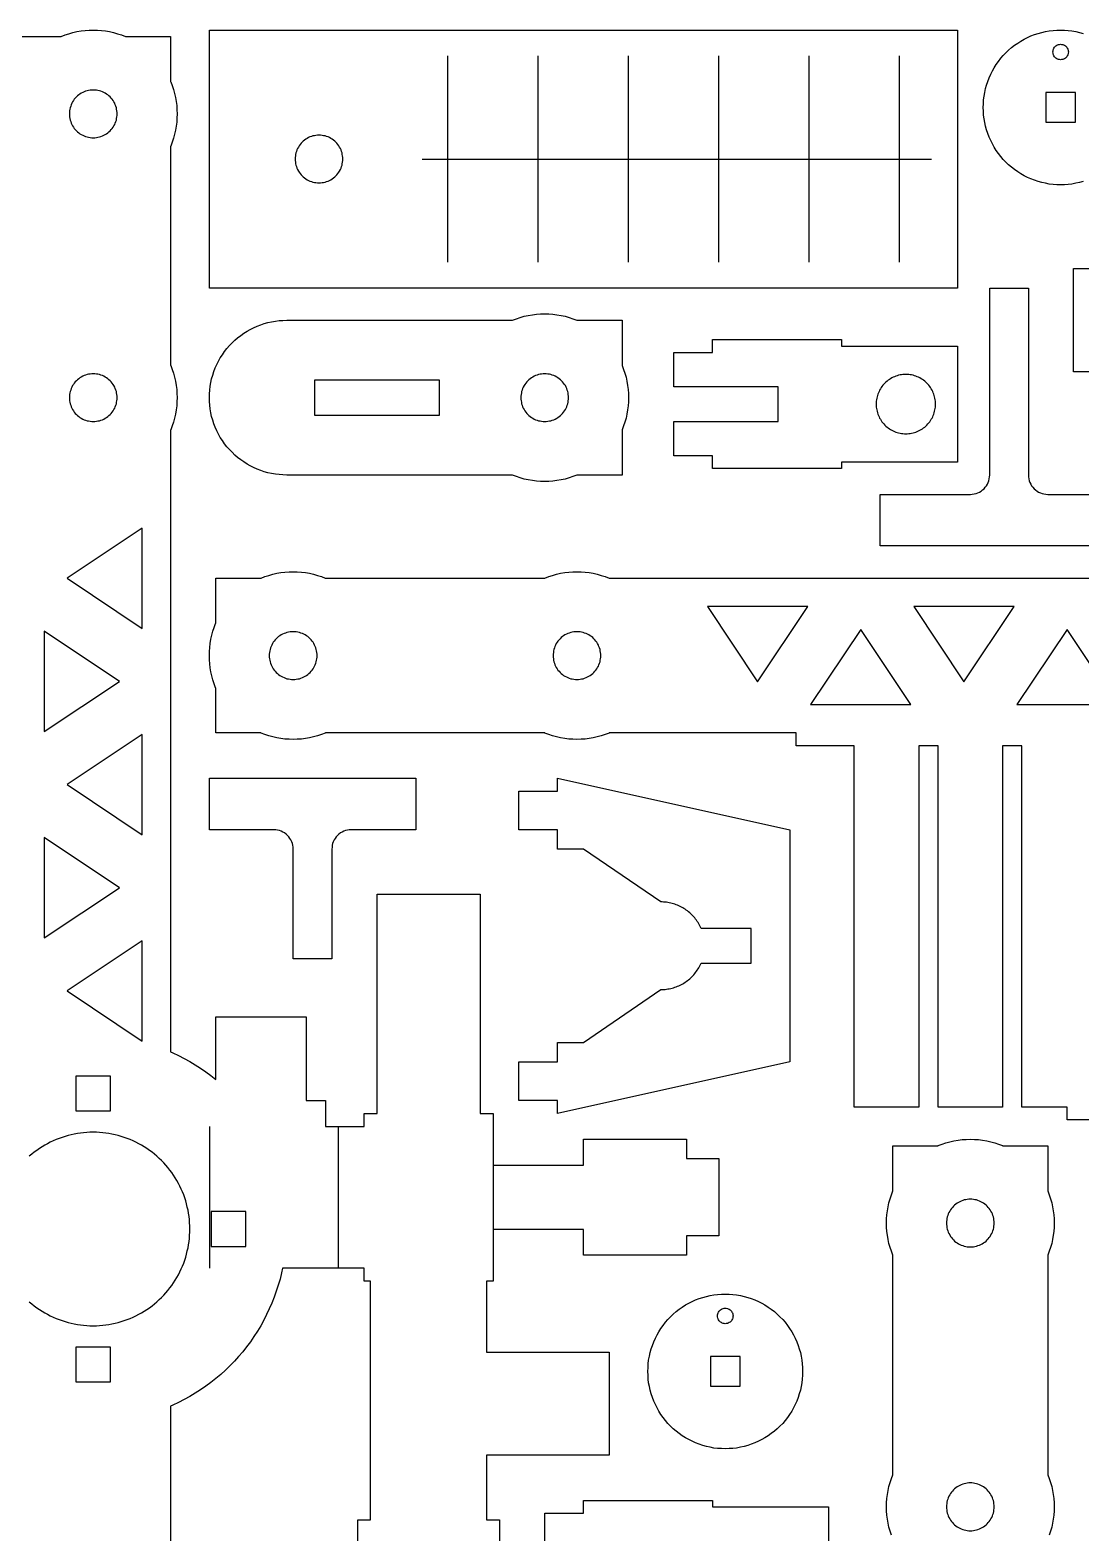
# Model space of a CAD drawing. Header units: millimetres. Extents: x 5 to 513, y 5 to 395.
# Drawn here: x 127.1 to 208.6, y 278.5 to 395 of the extents above; entities that cross this region are included whole.
import ezdxf

# ---------------------------------------------------------------- set-up
doc = ezdxf.new("R2010")
doc.units = ezdxf.units.MM
doc.layers.add('CUT', color=1, linetype='Continuous')
doc.layers.add('ENGRAVE', color=5, linetype='Continuous')

msp = doc.modelspace()

# ---------------------------------------------------------------- linework, layer by layer
at = {"layer": 'CUT'}
for points in [[(126, 394.5), (129.5, 394.5), (129.51, 394.51), (129.81, 394.62), (130.11, 394.72), (130.42, 394.81), (130.73, 394.88), (131.05, 394.93), (131.36, 394.97), (131.68, 394.99), (132, 395), (132.32, 394.99), (132.64, 394.97), (132.95, 394.93), (133.27, 394.88), (133.58, 394.81), (133.89, 394.72), (134.19, 394.62), (134.49, 394.51), (134.5, 394.5), (138, 394.5), (138, 391), (138.01, 390.99), (138.12, 390.69), (138.22, 390.39), (138.31, 390.08), (138.38, 389.77), (138.43, 389.45), (138.47, 389.14), (138.49, 388.82), (138.5, 388.5), (138.49, 388.18), (138.47, 387.86), (138.43, 387.55), (138.38, 387.23), (138.31, 386.92), (138.22, 386.61), (138.12, 386.31), (138.01, 386.01), (138, 386), (138, 369), (138.01, 368.99), (138.12, 368.69), (138.22, 368.39), (138.31, 368.08), (138.38, 367.77), (138.43, 367.45), (138.47, 367.14), (138.49, 366.82), (138.5, 366.5), (138.49, 366.18), (138.47, 365.86), (138.43, 365.55), (138.38, 365.23), (138.31, 364.92), (138.22, 364.61), (138.12, 364.31), (138.01, 364.01), (138, 364), (138, 315.78), (138.18, 315.7), (138.62, 315.49), (139.06, 315.27), (139.49, 315.03), (139.91, 314.78), (140.32, 314.51), (140.73, 314.23), (141.12, 313.94), (141.5, 313.64), (141.5, 318.5), (148.5, 318.5), (148.5, 312), (150, 312), (150, 310), (153, 310), (153, 311), (154, 311), (154, 328), (162, 328), (162, 311), (163, 311), (163, 307), (170, 307), (170, 309), (178, 309), (178, 307.5), (180.5, 307.5), (180.5, 301.5), (178, 301.5), (178, 300), (170, 300), (170, 302), (163, 302), (163, 298), (162.5, 298), (162.5, 292.5), (172, 292.5), (172, 284.5), (162.5, 284.5), (162.5, 279.5), (163.5, 279.5), (163.5, 271.5)], [(208.74, 383.26), (208.46, 383.18), (208.17, 383.12), (207.88, 383.06), (207.59, 383.03), (207.29, 383.01), (207, 383), (206.71, 383.01), (206.41, 383.03), (206.12, 383.06), (205.83, 383.12), (205.54, 383.18), (205.26, 383.26), (204.98, 383.35), (204.7, 383.46), (204.43, 383.58), (204.17, 383.71), (203.92, 383.85), (203.67, 384.01), (203.43, 384.18), (203.19, 384.36), (202.97, 384.55), (202.76, 384.76), (202.55, 384.97), (202.36, 385.19), (202.18, 385.43), (202.01, 385.67), (201.85, 385.92), (201.71, 386.17), (201.58, 386.43), (201.46, 386.7), (201.35, 386.98), (201.26, 387.26), (201.18, 387.54), (201.12, 387.83), (201.06, 388.12), (201.03, 388.41), (201.01, 388.71), (201, 389), (201.01, 389.29), (201.03, 389.59), (201.06, 389.88), (201.12, 390.17), (201.18, 390.46), (201.26, 390.74), (201.35, 391.02), (201.46, 391.3), (201.58, 391.57), (201.71, 391.83), (201.85, 392.08), (202.01, 392.33), (202.18, 392.57), (202.36, 392.81), (202.55, 393.03), (202.76, 393.24), (202.97, 393.45), (203.19, 393.64), (203.43, 393.82), (203.67, 393.99), (203.92, 394.15), (204.17, 394.29), (204.43, 394.42), (204.7, 394.54), (204.98, 394.65), (205.26, 394.74), (205.54, 394.82), (205.83, 394.88), (206.12, 394.94), (206.41, 394.97), (206.71, 394.99), (207, 395), (207.29, 394.99), (207.59, 394.97), (207.88, 394.94), (208.17, 394.88), (208.46, 394.82), (208.74, 394.74)], [(225, 368.5), (208, 368.5), (208, 376.5), (225, 376.5)], [(212.96, 355), (193.04, 355), (193, 355), (193, 355.04), (193, 358.96), (193, 359), (193.04, 359), (200, 359), (200.15, 359.01), (200.29, 359.03), (200.44, 359.06), (200.57, 359.11), (200.71, 359.18), (200.83, 359.25), (200.95, 359.34), (201.06, 359.44), (201.16, 359.55), (201.25, 359.67), (201.32, 359.79), (201.39, 359.93), (201.44, 360.06), (201.47, 360.21), (201.49, 360.35), (201.5, 360.5), (201.5, 374.96), (201.5, 375), (201.54, 375), (204.46, 375), (204.5, 375), (204.5, 374.96), (204.5, 360.5), (204.51, 360.35), (204.53, 360.21), (204.56, 360.06), (204.61, 359.93), (204.68, 359.79), (204.75, 359.67), (204.84, 359.55), (204.94, 359.44), (205.05, 359.34), (205.17, 359.25), (205.29, 359.18), (205.43, 359.11), (205.56, 359.06), (205.71, 359.03), (205.85, 359.01), (206, 359), (212.96, 359)], [(216.5, 310.5), (207.5, 310.5), (207.5, 311.5), (204, 311.5), (204, 339.5), (202.5, 339.5), (202.5, 311.5), (197.5, 311.5), (197.5, 339.5), (196, 339.5), (196, 311.5), (191, 311.5), (191, 339.5), (186.5, 339.5), (186.5, 340.5), (172, 340.5), (171.99, 340.49), (171.69, 340.38), (171.39, 340.28), (171.08, 340.19), (170.77, 340.12), (170.45, 340.07), (170.14, 340.03), (169.82, 340.01), (169.5, 340), (169.18, 340.01), (168.86, 340.03), (168.55, 340.07), (168.23, 340.12), (167.92, 340.19), (167.61, 340.28), (167.31, 340.38), (167.01, 340.49), (167, 340.5), (150, 340.5), (149.99, 340.49), (149.69, 340.38), (149.39, 340.28), (149.08, 340.19), (148.77, 340.12), (148.45, 340.07), (148.14, 340.03), (147.82, 340.01), (147.5, 340), (147.18, 340.01), (146.86, 340.03), (146.55, 340.07), (146.23, 340.12), (145.92, 340.19), (145.61, 340.28), (145.31, 340.38), (145.01, 340.49), (145, 340.5), (141.5, 340.5), (141.5, 344), (141.49, 344.01), (141.38, 344.31), (141.28, 344.61), (141.19, 344.92), (141.12, 345.23), (141.07, 345.55), (141.03, 345.86), (141.01, 346.18), (141, 346.5), (141.01, 346.82), (141.03, 347.14), (141.07, 347.45), (141.12, 347.77), (141.19, 348.08), (141.28, 348.39), (141.38, 348.69), (141.49, 348.99), (141.5, 349), (141.5, 352.5), (145, 352.5), (145.01, 352.51), (145.31, 352.62), (145.61, 352.72), (145.92, 352.81), (146.23, 352.88), (146.55, 352.93), (146.86, 352.97), (147.18, 352.99), (147.5, 353), (147.82, 352.99), (148.14, 352.97), (148.45, 352.93), (148.77, 352.88), (149.08, 352.81), (149.39, 352.72), (149.69, 352.62), (149.99, 352.51), (150, 352.5), (167, 352.5), (167.01, 352.51), (167.31, 352.62), (167.61, 352.72), (167.92, 352.81), (168.23, 352.88), (168.55, 352.93), (168.86, 352.97), (169.18, 352.99), (169.5, 353), (169.82, 352.99), (170.14, 352.97), (170.45, 352.93), (170.77, 352.88), (171.08, 352.81), (171.39, 352.72), (171.69, 352.62), (171.99, 352.51), (172, 352.5), (220.22, 352.5)], [(127.04, 296.4), (127.23, 296.24), (127.42, 296.09), (127.62, 295.94), (127.82, 295.8), (128.03, 295.67), (128.24, 295.54), (128.45, 295.43), (128.67, 295.31), (128.89, 295.21), (129.12, 295.11), (129.35, 295.02), (129.58, 294.94), (129.81, 294.86), (130.05, 294.8), (130.29, 294.74), (130.53, 294.68), (130.77, 294.64), (131.01, 294.6), (131.25, 294.58), (131.5, 294.56), (131.74, 294.54), (131.99, 294.54), (132.24, 294.54), (132.48, 294.56), (132.73, 294.58), (132.97, 294.6), (133.21, 294.64), (133.45, 294.68), (133.69, 294.74), (133.93, 294.8), (134.17, 294.86), (134.4, 294.94), (134.63, 295.02), (134.86, 295.11), (135.09, 295.21), (135.31, 295.31), (135.53, 295.43), (135.74, 295.54), (135.95, 295.67), (136.16, 295.8), (136.36, 295.94), (136.56, 296.09), (136.75, 296.24), (136.94, 296.4), (137.12, 296.57), (137.29, 296.74), (137.46, 296.91), (137.63, 297.09), (137.79, 297.28), (137.94, 297.47), (138.09, 297.67), (138.23, 297.87), (138.36, 298.08), (138.49, 298.29), (138.6, 298.5), (138.72, 298.72), (138.82, 298.94), (138.92, 299.17), (139.01, 299.4), (139.09, 299.63), (139.17, 299.86), (139.23, 300.1), (139.29, 300.34), (139.35, 300.58), (139.39, 300.82), (139.43, 301.06), (139.45, 301.3), (139.47, 301.55), (139.49, 301.79), (139.49, 302.04), (139.49, 302.29), (139.47, 302.53), (139.45, 302.78), (139.43, 303.02), (139.39, 303.26), (139.35, 303.5), (139.29, 303.74), (139.23, 303.98), (139.17, 304.22), (139.09, 304.45), (139.01, 304.68), (138.92, 304.91), (138.82, 305.14), (138.72, 305.36), (138.6, 305.58), (138.49, 305.79), (138.36, 306), (138.23, 306.21), (138.09, 306.41), (137.94, 306.61), (137.79, 306.8), (137.63, 306.99), (137.46, 307.17), (137.29, 307.34), (137.12, 307.51), (136.94, 307.68), (136.75, 307.84), (136.56, 307.99), (136.36, 308.14), (136.16, 308.28), (135.95, 308.41), (135.74, 308.54), (135.53, 308.65), (135.31, 308.77), (135.09, 308.87), (134.86, 308.97), (134.63, 309.06), (134.4, 309.14), (134.17, 309.22), (133.93, 309.28), (133.69, 309.34), (133.45, 309.4), (133.21, 309.44), (132.97, 309.48), (132.73, 309.5), (132.48, 309.52), (132.24, 309.54), (131.99, 309.54), (131.74, 309.54), (131.5, 309.52), (131.25, 309.5), (131.01, 309.48), (130.77, 309.44), (130.53, 309.4), (130.29, 309.34), (130.05, 309.28), (129.81, 309.22), (129.58, 309.14), (129.35, 309.06), (129.12, 308.97), (128.89, 308.87), (128.67, 308.77), (128.45, 308.65), (128.24, 308.54), (128.03, 308.41), (127.82, 308.28), (127.62, 308.14), (127.42, 307.99), (127.23, 307.84), (127.04, 307.68)], [(193.88, 278.31), (193.78, 278.61), (193.69, 278.92), (193.62, 279.23), (193.57, 279.55), (193.53, 279.86), (193.51, 280.18), (193.5, 280.5), (193.51, 280.82), (193.53, 281.14), (193.57, 281.45), (193.62, 281.77), (193.69, 282.08), (193.78, 282.39), (193.88, 282.69), (193.99, 282.99), (194, 283), (194, 300), (193.99, 300.01), (193.88, 300.31), (193.78, 300.61), (193.69, 300.92), (193.62, 301.23), (193.57, 301.55), (193.53, 301.86), (193.51, 302.18), (193.5, 302.5), (193.51, 302.82), (193.53, 303.14), (193.57, 303.45), (193.62, 303.77), (193.69, 304.08), (193.78, 304.39), (193.88, 304.69), (193.99, 304.99), (194, 305), (194, 308.5), (197.5, 308.5), (197.51, 308.51), (197.81, 308.62), (198.11, 308.72), (198.42, 308.81), (198.73, 308.88), (199.05, 308.93), (199.36, 308.97), (199.68, 308.99), (200, 309), (200.32, 308.99), (200.64, 308.97), (200.95, 308.93), (201.27, 308.88), (201.58, 308.81), (201.89, 308.72), (202.19, 308.62), (202.49, 308.51), (202.5, 308.5), (206, 308.5), (206, 305), (206.01, 304.99), (206.12, 304.69), (206.22, 304.39), (206.31, 304.08), (206.38, 303.77), (206.43, 303.45), (206.47, 303.14), (206.49, 302.82), (206.5, 302.5), (206.49, 302.18), (206.47, 301.86), (206.43, 301.55), (206.38, 301.23), (206.31, 300.92), (206.22, 300.61), (206.12, 300.31), (206.01, 300.01), (206, 300), (206, 283), (206.01, 282.99), (206.12, 282.69), (206.22, 282.39), (206.31, 282.08), (206.38, 281.77), (206.43, 281.45), (206.47, 281.14), (206.49, 280.82), (206.5, 280.5), (206.49, 280.18), (206.47, 279.86), (206.43, 279.55), (206.38, 279.23), (206.31, 278.92), (206.22, 278.61), (206.12, 278.31)], [(152.5, 271.5), (152.5, 279.5), (153.5, 279.5), (153.5, 298), (153, 298), (153, 299), (146.68, 299), (146.6, 298.63), (146.48, 298.16), (146.34, 297.69), (146.19, 297.22), (146.03, 296.76), (145.85, 296.3), (145.65, 295.85), (145.44, 295.41), (145.22, 294.97), (144.98, 294.54), (144.73, 294.12), (144.46, 293.71), (144.18, 293.3), (143.89, 292.91), (143.59, 292.52), (143.27, 292.15), (142.94, 291.79), (142.6, 291.43), (142.24, 291.09), (141.88, 290.76), (141.51, 290.44), (141.12, 290.14), (140.73, 289.85), (140.32, 289.57), (139.91, 289.3), (139.49, 289.05), (139.06, 288.81), (138.62, 288.59), (138.18, 288.38), (138, 288.3), (138, 245)]]:
    msp.add_lwpolyline(points, dxfattribs=at)
for points in [[(141, 375), (141, 395), (199, 395), (199, 375)], [(132.93, 386.9), (133.03, 386.96), (133.13, 387.03), (133.22, 387.11), (133.31, 387.19), (133.39, 387.28), (133.47, 387.37), (133.54, 387.47), (133.6, 387.57), (133.66, 387.68), (133.71, 387.79), (133.75, 387.91), (133.79, 388.02), (133.81, 388.14), (133.83, 388.26), (133.85, 388.38), (133.85, 388.5), (133.85, 388.62), (133.83, 388.74), (133.81, 388.86), (133.79, 388.98), (133.75, 389.09), (133.71, 389.21), (133.66, 389.32), (133.6, 389.43), (133.54, 389.53), (133.47, 389.63), (133.39, 389.72), (133.31, 389.81), (133.22, 389.89), (133.13, 389.97), (133.03, 390.04), (132.93, 390.1), (132.82, 390.16), (132.71, 390.21), (132.59, 390.25), (132.48, 390.29), (132.36, 390.31), (132.24, 390.33), (132.12, 390.35), (132, 390.35), (131.88, 390.35), (131.76, 390.33), (131.64, 390.31), (131.52, 390.29), (131.41, 390.25), (131.29, 390.21), (131.18, 390.16), (131.07, 390.1), (130.97, 390.04), (130.87, 389.97), (130.78, 389.89), (130.69, 389.81), (130.61, 389.72), (130.53, 389.63), (130.46, 389.53), (130.4, 389.43), (130.34, 389.32), (130.29, 389.21), (130.25, 389.09), (130.21, 388.98), (130.19, 388.86), (130.17, 388.74), (130.15, 388.62), (130.15, 388.5), (130.15, 388.38), (130.17, 388.26), (130.19, 388.14), (130.21, 388.02), (130.25, 387.91), (130.29, 387.79), (130.34, 387.68), (130.4, 387.57), (130.46, 387.47), (130.53, 387.37), (130.61, 387.28), (130.69, 387.19), (130.78, 387.11), (130.87, 387.03), (130.97, 386.96), (131.07, 386.9), (131.18, 386.84), (131.29, 386.79), (131.41, 386.75), (131.52, 386.71), (131.64, 386.69), (131.76, 386.67), (131.88, 386.65), (132, 386.65), (132.12, 386.65), (132.24, 386.67), (132.36, 386.69), (132.48, 386.71), (132.59, 386.75), (132.71, 386.79), (132.82, 386.84)], [(208.15, 390.15), (205.85, 390.15), (205.85, 387.85), (208.15, 387.85)], [(151.35, 385.12), (151.33, 385.24), (151.31, 385.36), (151.29, 385.48), (151.25, 385.59), (151.21, 385.71), (151.16, 385.82), (151.1, 385.93), (151.04, 386.03), (150.97, 386.13), (150.89, 386.22), (150.81, 386.31), (150.72, 386.39), (150.63, 386.47), (150.53, 386.54), (150.43, 386.6), (150.32, 386.66), (150.21, 386.71), (150.09, 386.75), (149.98, 386.79), (149.86, 386.81), (149.74, 386.83), (149.62, 386.85), (149.5, 386.85), (149.38, 386.85), (149.26, 386.83), (149.14, 386.81), (149.02, 386.79), (148.91, 386.75), (148.79, 386.71), (148.68, 386.66), (148.58, 386.6), (148.47, 386.54), (148.37, 386.47), (148.28, 386.39), (148.19, 386.31), (148.11, 386.22), (148.03, 386.13), (147.96, 386.03), (147.9, 385.93), (147.84, 385.82), (147.79, 385.71), (147.75, 385.59), (147.71, 385.48), (147.69, 385.36), (147.67, 385.24), (147.65, 385.12), (147.65, 385), (147.65, 384.88), (147.67, 384.76), (147.69, 384.64), (147.71, 384.52), (147.75, 384.41), (147.79, 384.29), (147.84, 384.18), (147.9, 384.07), (147.96, 383.97), (148.03, 383.87), (148.11, 383.78), (148.19, 383.69), (148.28, 383.61), (148.37, 383.53), (148.47, 383.46), (148.58, 383.4), (148.68, 383.34), (148.79, 383.29), (148.91, 383.25), (149.02, 383.21), (149.14, 383.19), (149.26, 383.17), (149.38, 383.15), (149.5, 383.15), (149.62, 383.15), (149.74, 383.17), (149.86, 383.19), (149.98, 383.21), (150.09, 383.25), (150.21, 383.29), (150.32, 383.34), (150.43, 383.4), (150.53, 383.46), (150.63, 383.53), (150.72, 383.61), (150.81, 383.69), (150.89, 383.78), (150.97, 383.87), (151.04, 383.97), (151.1, 384.07), (151.16, 384.18), (151.21, 384.29), (151.25, 384.41), (151.29, 384.52), (151.31, 384.64), (151.33, 384.76), (151.35, 384.88), (151.35, 385)], [(165.11, 372.72), (165.42, 372.81), (165.73, 372.88), (166.05, 372.93), (166.36, 372.97), (166.68, 372.99), (167, 373), (167.32, 372.99), (167.64, 372.97), (167.95, 372.93), (168.27, 372.88), (168.58, 372.81), (168.89, 372.72), (169.19, 372.62), (169.49, 372.51), (169.5, 372.5), (173, 372.5), (173, 369), (173.01, 368.99), (173.12, 368.69), (173.22, 368.39), (173.31, 368.08), (173.38, 367.77), (173.43, 367.45), (173.47, 367.14), (173.49, 366.82), (173.5, 366.5), (173.49, 366.18), (173.47, 365.86), (173.43, 365.55), (173.38, 365.23), (173.31, 364.92), (173.22, 364.61), (173.12, 364.31), (173.01, 364.01), (173, 364), (173, 360.5), (169.5, 360.5), (169.49, 360.49), (169.19, 360.38), (168.89, 360.28), (168.58, 360.19), (168.27, 360.12), (167.95, 360.07), (167.64, 360.03), (167.32, 360.01), (167, 360), (166.68, 360.01), (166.36, 360.03), (166.05, 360.07), (165.73, 360.12), (165.42, 360.19), (165.11, 360.28), (164.81, 360.38), (164.51, 360.49), (164.5, 360.5), (147, 360.5), (146.71, 360.51), (146.41, 360.53), (146.12, 360.56), (145.83, 360.62), (145.54, 360.68), (145.26, 360.76), (144.98, 360.85), (144.7, 360.96), (144.43, 361.08), (144.17, 361.21), (143.92, 361.35), (143.67, 361.51), (143.43, 361.68), (143.19, 361.86), (142.97, 362.05), (142.76, 362.26), (142.55, 362.47), (142.36, 362.69), (142.18, 362.93), (142.01, 363.17), (141.85, 363.42), (141.71, 363.67), (141.58, 363.93), (141.46, 364.2), (141.35, 364.48), (141.26, 364.76), (141.18, 365.04), (141.12, 365.33), (141.06, 365.62), (141.03, 365.91), (141.01, 366.21), (141, 366.5), (141.01, 366.79), (141.03, 367.09), (141.06, 367.38), (141.12, 367.67), (141.18, 367.96), (141.26, 368.24), (141.35, 368.52), (141.46, 368.8), (141.58, 369.07), (141.71, 369.33), (141.85, 369.58), (142.01, 369.83), (142.18, 370.07), (142.36, 370.31), (142.55, 370.53), (142.76, 370.74), (142.97, 370.95), (143.19, 371.14), (143.43, 371.32), (143.67, 371.49), (143.92, 371.65), (144.17, 371.79), (144.43, 371.92), (144.7, 372.04), (144.98, 372.15), (145.26, 372.24), (145.54, 372.32), (145.83, 372.38), (146.12, 372.44), (146.41, 372.47), (146.71, 372.49), (147, 372.5), (164.5, 372.5), (164.51, 372.51), (164.81, 372.62)], [(185.1, 364.65), (185.1, 367.35), (177, 367.35), (177, 370), (180, 370), (180, 371), (190, 371), (190, 370.5), (199, 370.5), (199, 361.5), (190, 361.5), (190, 361), (180, 361), (180, 362), (177, 362), (177, 364.65)], [(133.03, 364.96), (133.13, 365.03), (133.22, 365.11), (133.31, 365.19), (133.39, 365.28), (133.47, 365.37), (133.54, 365.47), (133.6, 365.57), (133.66, 365.68), (133.71, 365.79), (133.75, 365.91), (133.79, 366.02), (133.81, 366.14), (133.83, 366.26), (133.85, 366.38), (133.85, 366.5), (133.85, 366.62), (133.83, 366.74), (133.81, 366.86), (133.79, 366.98), (133.75, 367.09), (133.71, 367.21), (133.66, 367.32), (133.6, 367.43), (133.54, 367.53), (133.47, 367.63), (133.39, 367.72), (133.31, 367.81), (133.22, 367.89), (133.13, 367.97), (133.03, 368.04), (132.93, 368.1), (132.82, 368.16), (132.71, 368.21), (132.59, 368.25), (132.48, 368.29), (132.36, 368.31), (132.24, 368.33), (132.12, 368.35), (132, 368.35), (131.88, 368.35), (131.76, 368.33), (131.64, 368.31), (131.52, 368.29), (131.41, 368.25), (131.29, 368.21), (131.18, 368.16), (131.07, 368.1), (130.97, 368.04), (130.87, 367.97), (130.78, 367.89), (130.69, 367.81), (130.61, 367.72), (130.53, 367.63), (130.46, 367.53), (130.4, 367.43), (130.34, 367.32), (130.29, 367.21), (130.25, 367.09), (130.21, 366.98), (130.19, 366.86), (130.17, 366.74), (130.15, 366.62), (130.15, 366.5), (130.15, 366.38), (130.17, 366.26), (130.19, 366.14), (130.21, 366.02), (130.25, 365.91), (130.29, 365.79), (130.34, 365.68), (130.4, 365.57), (130.46, 365.47), (130.53, 365.37), (130.61, 365.28), (130.69, 365.19), (130.78, 365.11), (130.87, 365.03), (130.97, 364.96), (131.07, 364.9), (131.18, 364.84), (131.29, 364.79), (131.41, 364.75), (131.52, 364.71), (131.64, 364.69), (131.76, 364.67), (131.88, 364.65), (132, 364.65), (132.12, 364.65), (132.24, 364.67), (132.36, 364.69), (132.48, 364.71), (132.59, 364.75), (132.71, 364.79), (132.82, 364.84), (132.93, 364.9)], [(165.17, 366.26), (165.19, 366.14), (165.21, 366.02), (165.25, 365.91), (165.29, 365.79), (165.34, 365.68), (165.4, 365.57), (165.46, 365.47), (165.53, 365.37), (165.61, 365.28), (165.69, 365.19), (165.78, 365.11), (165.87, 365.03), (165.97, 364.96), (166.07, 364.9), (166.18, 364.84), (166.29, 364.79), (166.41, 364.75), (166.52, 364.71), (166.64, 364.69), (166.76, 364.67), (166.88, 364.65), (167, 364.65), (167.12, 364.65), (167.24, 364.67), (167.36, 364.69), (167.48, 364.71), (167.59, 364.75), (167.71, 364.79), (167.82, 364.84), (167.93, 364.9), (168.03, 364.96), (168.13, 365.03), (168.22, 365.11), (168.31, 365.19), (168.39, 365.28), (168.47, 365.37), (168.54, 365.47), (168.6, 365.57), (168.66, 365.68), (168.71, 365.79), (168.75, 365.91), (168.79, 366.02), (168.81, 366.14), (168.83, 366.26), (168.85, 366.38), (168.85, 366.5), (168.85, 366.62), (168.83, 366.74), (168.81, 366.86), (168.79, 366.98), (168.75, 367.09), (168.71, 367.21), (168.66, 367.32), (168.6, 367.43), (168.54, 367.53), (168.47, 367.63), (168.39, 367.72), (168.31, 367.81), (168.22, 367.89), (168.13, 367.97), (168.03, 368.04), (167.93, 368.1), (167.82, 368.16), (167.71, 368.21), (167.59, 368.25), (167.48, 368.29), (167.36, 368.31), (167.24, 368.33), (167.12, 368.35), (167, 368.35), (166.88, 368.35), (166.76, 368.33), (166.64, 368.31), (166.52, 368.29), (166.41, 368.25), (166.29, 368.21), (166.18, 368.16), (166.07, 368.1), (165.97, 368.04), (165.87, 367.97), (165.78, 367.89), (165.69, 367.81), (165.61, 367.72), (165.53, 367.63), (165.46, 367.53), (165.4, 367.43), (165.34, 367.32), (165.29, 367.21), (165.25, 367.09), (165.21, 366.98), (165.19, 366.86), (165.17, 366.74), (165.15, 366.62), (165.15, 366.5), (165.15, 366.38)], [(195.11, 363.7), (195.23, 363.71), (195.34, 363.72), (195.45, 363.74), (195.56, 363.77), (195.67, 363.8), (195.77, 363.83), (195.88, 363.88), (195.98, 363.92), (196.08, 363.97), (196.18, 364.03), (196.28, 364.09), (196.37, 364.15), (196.46, 364.22), (196.54, 364.3), (196.63, 364.37), (196.7, 364.46), (196.78, 364.54), (196.85, 364.63), (196.91, 364.72), (196.97, 364.82), (197.03, 364.92), (197.08, 365.02), (197.12, 365.12), (197.17, 365.23), (197.2, 365.33), (197.23, 365.44), (197.26, 365.55), (197.28, 365.66), (197.29, 365.77), (197.3, 365.89), (197.3, 366), (197.3, 366.11), (197.29, 366.23), (197.28, 366.34), (197.26, 366.45), (197.23, 366.56), (197.2, 366.67), (197.17, 366.77), (197.12, 366.88), (197.08, 366.98), (197.03, 367.08), (196.97, 367.18), (196.91, 367.28), (196.85, 367.37), (196.78, 367.46), (196.7, 367.54), (196.63, 367.63), (196.54, 367.7), (196.46, 367.78), (196.37, 367.85), (196.28, 367.91), (196.18, 367.97), (196.08, 368.03), (195.98, 368.08), (195.88, 368.12), (195.77, 368.17), (195.67, 368.2), (195.56, 368.23), (195.45, 368.26), (195.34, 368.28), (195.23, 368.29), (195.11, 368.3), (195, 368.3), (194.89, 368.3), (194.77, 368.29), (194.66, 368.28), (194.55, 368.26), (194.44, 368.23), (194.33, 368.2), (194.23, 368.17), (194.12, 368.12), (194.02, 368.08), (193.92, 368.03), (193.82, 367.97), (193.72, 367.91), (193.63, 367.85), (193.54, 367.78), (193.46, 367.7), (193.37, 367.63), (193.3, 367.54), (193.22, 367.46), (193.15, 367.37), (193.09, 367.28), (193.03, 367.18), (192.97, 367.08), (192.92, 366.98), (192.88, 366.88), (192.83, 366.77), (192.8, 366.67), (192.77, 366.56), (192.74, 366.45), (192.72, 366.34), (192.71, 366.23), (192.7, 366.11), (192.7, 366), (192.7, 365.89), (192.71, 365.77), (192.72, 365.66), (192.74, 365.55), (192.77, 365.44), (192.8, 365.33), (192.83, 365.23), (192.88, 365.12), (192.92, 365.02), (192.97, 364.92), (193.03, 364.82), (193.09, 364.72), (193.15, 364.63), (193.22, 364.54), (193.3, 364.46), (193.37, 364.37), (193.46, 364.3), (193.54, 364.22), (193.63, 364.15), (193.72, 364.09), (193.82, 364.03), (193.92, 363.97), (194.02, 363.92), (194.12, 363.88), (194.23, 363.83), (194.33, 363.8), (194.44, 363.77), (194.55, 363.74), (194.66, 363.72), (194.77, 363.71), (194.89, 363.7), (195, 363.7)], [(149.15, 365.15), (158.85, 365.15), (158.85, 367.85), (149.15, 367.85)], [(135.8, 356.39), (129.97, 352.5), (135.8, 348.61)], [(179.61, 350.3), (183.5, 344.47), (187.39, 350.3)], [(199.5, 344.47), (203.39, 350.3), (195.61, 350.3)], [(195.39, 342.7), (191.5, 348.53), (187.61, 342.7)], [(203.61, 342.7), (211.39, 342.7), (207.5, 348.53)], [(128.2, 340.61), (134.03, 344.5), (128.2, 348.39)], [(149.1, 347.43), (149.04, 347.53), (148.97, 347.63), (148.89, 347.72), (148.81, 347.81), (148.72, 347.89), (148.63, 347.97), (148.53, 348.04), (148.42, 348.1), (148.32, 348.16), (148.21, 348.21), (148.09, 348.25), (147.98, 348.29), (147.86, 348.31), (147.74, 348.33), (147.62, 348.35), (147.5, 348.35), (147.38, 348.35), (147.26, 348.33), (147.14, 348.31), (147.02, 348.29), (146.91, 348.25), (146.79, 348.21), (146.68, 348.16), (146.57, 348.1), (146.47, 348.04), (146.37, 347.97), (146.28, 347.89), (146.19, 347.81), (146.11, 347.72), (146.03, 347.63), (145.96, 347.53), (145.9, 347.43), (145.84, 347.32), (145.79, 347.21), (145.75, 347.09), (145.71, 346.98), (145.69, 346.86), (145.67, 346.74), (145.65, 346.62), (145.65, 346.5), (145.65, 346.38), (145.67, 346.26), (145.69, 346.14), (145.71, 346.02), (145.75, 345.91), (145.79, 345.79), (145.84, 345.68), (145.9, 345.57), (145.96, 345.47), (146.03, 345.37), (146.11, 345.28), (146.19, 345.19), (146.28, 345.11), (146.37, 345.03), (146.47, 344.96), (146.57, 344.9), (146.68, 344.84), (146.79, 344.79), (146.91, 344.75), (147.02, 344.71), (147.14, 344.69), (147.26, 344.67), (147.38, 344.65), (147.5, 344.65), (147.62, 344.65), (147.74, 344.67), (147.86, 344.69), (147.98, 344.71), (148.09, 344.75), (148.21, 344.79), (148.32, 344.84), (148.42, 344.9), (148.53, 344.96), (148.63, 345.03), (148.72, 345.11), (148.81, 345.19), (148.89, 345.28), (148.97, 345.37), (149.04, 345.47), (149.1, 345.57), (149.16, 345.68), (149.21, 345.79), (149.25, 345.91), (149.29, 346.02), (149.31, 346.14), (149.33, 346.26), (149.35, 346.38), (149.35, 346.5), (149.35, 346.62), (149.33, 346.74), (149.31, 346.86), (149.29, 346.98), (149.25, 347.09), (149.21, 347.21), (149.16, 347.32)], [(171.04, 347.53), (170.97, 347.63), (170.89, 347.72), (170.81, 347.81), (170.72, 347.89), (170.63, 347.97), (170.53, 348.04), (170.42, 348.1), (170.32, 348.16), (170.21, 348.21), (170.09, 348.25), (169.98, 348.29), (169.86, 348.31), (169.74, 348.33), (169.62, 348.35), (169.5, 348.35), (169.38, 348.35), (169.26, 348.33), (169.14, 348.31), (169.02, 348.29), (168.91, 348.25), (168.79, 348.21), (168.68, 348.16), (168.57, 348.1), (168.47, 348.04), (168.37, 347.97), (168.28, 347.89), (168.19, 347.81), (168.11, 347.72), (168.03, 347.63), (167.96, 347.53), (167.9, 347.43), (167.84, 347.32), (167.79, 347.21), (167.75, 347.09), (167.71, 346.98), (167.69, 346.86), (167.67, 346.74), (167.65, 346.62), (167.65, 346.5), (167.65, 346.38), (167.67, 346.26), (167.69, 346.14), (167.71, 346.02), (167.75, 345.91), (167.79, 345.79), (167.84, 345.68), (167.9, 345.57), (167.96, 345.47), (168.03, 345.37), (168.11, 345.28), (168.19, 345.19), (168.28, 345.11), (168.37, 345.03), (168.47, 344.96), (168.57, 344.9), (168.68, 344.84), (168.79, 344.79), (168.91, 344.75), (169.02, 344.71), (169.14, 344.69), (169.26, 344.67), (169.38, 344.65), (169.5, 344.65), (169.62, 344.65), (169.74, 344.67), (169.86, 344.69), (169.98, 344.71), (170.09, 344.75), (170.21, 344.79), (170.32, 344.84), (170.42, 344.9), (170.53, 344.96), (170.63, 345.03), (170.72, 345.11), (170.81, 345.19), (170.89, 345.28), (170.97, 345.37), (171.04, 345.47), (171.1, 345.57), (171.16, 345.68), (171.21, 345.79), (171.25, 345.91), (171.29, 346.02), (171.31, 346.14), (171.33, 346.26), (171.35, 346.38), (171.35, 346.5), (171.35, 346.62), (171.33, 346.74), (171.31, 346.86), (171.29, 346.98), (171.25, 347.09), (171.21, 347.21), (171.16, 347.32), (171.1, 347.43)], [(129.97, 336.5), (135.8, 332.61), (135.8, 340.39)], [(141, 333), (141, 333.04), (141, 336.96), (141, 337), (141.04, 337), (156.96, 337), (157, 337), (157, 336.96), (157, 333.04), (157, 333), (156.96, 333), (152, 333), (151.85, 332.99), (151.71, 332.97), (151.56, 332.94), (151.43, 332.89), (151.29, 332.82), (151.17, 332.75), (151.05, 332.66), (150.94, 332.56), (150.84, 332.45), (150.75, 332.33), (150.68, 332.21), (150.61, 332.07), (150.56, 331.94), (150.53, 331.79), (150.51, 331.65), (150.5, 331.5), (150.5, 323.04), (150.5, 323), (150.46, 323), (147.54, 323), (147.5, 323), (147.5, 323.04), (147.5, 331.5), (147.49, 331.65), (147.47, 331.79), (147.44, 331.94), (147.39, 332.07), (147.32, 332.21), (147.25, 332.33), (147.16, 332.45), (147.06, 332.56), (146.95, 332.66), (146.83, 332.75), (146.71, 332.82), (146.57, 332.89), (146.44, 332.94), (146.29, 332.97), (146.15, 332.99), (146, 333), (141.04, 333)], [(186, 333), (186, 315), (168, 311), (168, 312), (165, 312), (165, 315), (168, 315), (168, 316.5), (170, 316.5), (176, 320.6), (176.11, 320.6), (176.22, 320.61), (176.33, 320.62), (176.44, 320.63), (176.55, 320.65), (176.66, 320.67), (176.77, 320.69), (176.88, 320.72), (176.99, 320.75), (177.09, 320.78), (177.2, 320.82), (177.3, 320.86), (177.4, 320.9), (177.5, 320.95), (177.6, 321), (177.7, 321.06), (177.8, 321.11), (177.89, 321.17), (177.98, 321.24), (178.07, 321.3), (178.16, 321.37), (178.24, 321.44), (178.32, 321.52), (178.4, 321.6), (178.48, 321.68), (178.56, 321.76), (178.63, 321.84), (178.7, 321.93), (178.76, 322.02), (178.83, 322.11), (178.89, 322.2), (178.94, 322.3), (179, 322.4), (179.05, 322.5), (179.1, 322.6), (179.12, 322.65), (183, 322.65), (183, 325.35), (179.12, 325.35), (179.1, 325.4), (179.05, 325.5), (179, 325.6), (178.94, 325.7), (178.89, 325.8), (178.83, 325.89), (178.76, 325.98), (178.7, 326.07), (178.63, 326.16), (178.56, 326.24), (178.48, 326.32), (178.4, 326.4), (178.32, 326.48), (178.24, 326.56), (178.16, 326.63), (178.07, 326.7), (177.98, 326.76), (177.89, 326.83), (177.8, 326.89), (177.7, 326.94), (177.6, 327), (177.5, 327.05), (177.4, 327.1), (177.3, 327.14), (177.2, 327.18), (177.09, 327.22), (176.99, 327.25), (176.88, 327.28), (176.77, 327.31), (176.66, 327.33), (176.55, 327.35), (176.44, 327.37), (176.33, 327.38), (176.22, 327.39), (176.11, 327.4), (176, 327.4), (170, 331.5), (168, 331.5), (168, 333), (165, 333), (165, 336), (168, 336), (168, 337)], [(128.2, 332.39), (128.2, 324.61), (134.03, 328.5)], [(135.8, 324.39), (129.97, 320.5), (135.8, 316.61)], [(130.64, 311.19), (133.34, 311.19), (133.34, 313.89), (130.64, 313.89)], [(200.92, 300.9), (201.03, 300.96), (201.13, 301.03), (201.22, 301.11), (201.31, 301.19), (201.39, 301.28), (201.47, 301.37), (201.54, 301.47), (201.6, 301.58), (201.66, 301.68), (201.71, 301.79), (201.75, 301.91), (201.79, 302.02), (201.81, 302.14), (201.83, 302.26), (201.85, 302.38), (201.85, 302.5), (201.85, 302.62), (201.83, 302.74), (201.81, 302.86), (201.79, 302.98), (201.75, 303.09), (201.71, 303.21), (201.66, 303.32), (201.6, 303.43), (201.54, 303.53), (201.47, 303.63), (201.39, 303.72), (201.31, 303.81), (201.22, 303.89), (201.13, 303.97), (201.03, 304.04), (200.92, 304.1), (200.82, 304.16), (200.71, 304.21), (200.59, 304.25), (200.48, 304.29), (200.36, 304.31), (200.24, 304.33), (200.12, 304.35), (200, 304.35), (199.88, 304.35), (199.76, 304.33), (199.64, 304.31), (199.52, 304.29), (199.41, 304.25), (199.29, 304.21), (199.18, 304.16), (199.07, 304.1), (198.97, 304.04), (198.87, 303.97), (198.78, 303.89), (198.69, 303.81), (198.61, 303.72), (198.53, 303.63), (198.46, 303.53), (198.4, 303.43), (198.34, 303.32), (198.29, 303.21), (198.25, 303.09), (198.21, 302.98), (198.19, 302.86), (198.17, 302.74), (198.15, 302.62), (198.15, 302.5), (198.15, 302.38), (198.17, 302.26), (198.19, 302.14), (198.21, 302.02), (198.25, 301.91), (198.29, 301.79), (198.34, 301.68), (198.4, 301.58), (198.46, 301.47), (198.53, 301.37), (198.61, 301.28), (198.69, 301.19), (198.78, 301.11), (198.87, 301.03), (198.97, 300.96), (199.07, 300.9), (199.18, 300.84), (199.29, 300.79), (199.41, 300.75), (199.52, 300.71), (199.64, 300.69), (199.76, 300.67), (199.88, 300.65), (200, 300.65), (200.12, 300.65), (200.24, 300.67), (200.36, 300.69), (200.48, 300.71), (200.59, 300.75), (200.71, 300.79), (200.82, 300.84)], [(143.84, 300.69), (143.84, 303.39), (141.14, 303.39), (141.14, 300.69)], [(186.99, 290.71), (186.97, 290.41), (186.94, 290.12), (186.88, 289.83), (186.82, 289.54), (186.74, 289.26), (186.65, 288.98), (186.54, 288.7), (186.42, 288.43), (186.29, 288.17), (186.15, 287.92), (185.99, 287.67), (185.82, 287.43), (185.64, 287.19), (185.45, 286.97), (185.24, 286.76), (185.03, 286.55), (184.81, 286.36), (184.57, 286.18), (184.33, 286.01), (184.08, 285.85), (183.83, 285.71), (183.57, 285.58), (183.3, 285.46), (183.02, 285.35), (182.74, 285.26), (182.46, 285.18), (182.17, 285.12), (181.88, 285.06), (181.59, 285.03), (181.29, 285.01), (181, 285), (180.71, 285.01), (180.41, 285.03), (180.12, 285.06), (179.83, 285.12), (179.54, 285.18), (179.26, 285.26), (178.98, 285.35), (178.7, 285.46), (178.43, 285.58), (178.17, 285.71), (177.92, 285.85), (177.67, 286.01), (177.43, 286.18), (177.19, 286.36), (176.97, 286.55), (176.76, 286.76), (176.55, 286.97), (176.36, 287.19), (176.18, 287.43), (176.01, 287.67), (175.85, 287.92), (175.71, 288.17), (175.58, 288.43), (175.46, 288.7), (175.35, 288.98), (175.26, 289.26), (175.18, 289.54), (175.12, 289.83), (175.06, 290.12), (175.03, 290.41), (175.01, 290.71), (175, 291), (175.01, 291.29), (175.03, 291.59), (175.06, 291.88), (175.12, 292.17), (175.18, 292.46), (175.26, 292.74), (175.35, 293.02), (175.46, 293.3), (175.58, 293.57), (175.71, 293.83), (175.85, 294.08), (176.01, 294.33), (176.18, 294.57), (176.36, 294.81), (176.55, 295.03), (176.76, 295.24), (176.97, 295.45), (177.19, 295.64), (177.43, 295.82), (177.67, 295.99), (177.92, 296.15), (178.17, 296.29), (178.43, 296.42), (178.7, 296.54), (178.98, 296.65), (179.26, 296.74), (179.54, 296.82), (179.83, 296.88), (180.12, 296.94), (180.41, 296.97), (180.71, 296.99), (181, 297), (181.29, 296.99), (181.59, 296.97), (181.88, 296.94), (182.17, 296.88), (182.46, 296.82), (182.74, 296.74), (183.02, 296.65), (183.3, 296.54), (183.57, 296.42), (183.83, 296.29), (184.08, 296.15), (184.33, 295.99), (184.57, 295.82), (184.81, 295.64), (185.03, 295.45), (185.24, 295.24), (185.45, 295.03), (185.64, 294.81), (185.82, 294.57), (185.99, 294.33), (186.15, 294.08), (186.29, 293.83), (186.42, 293.57), (186.54, 293.3), (186.65, 293.02), (186.74, 292.74), (186.82, 292.46), (186.88, 292.17), (186.94, 291.88), (186.97, 291.59), (186.99, 291.29), (187, 291)], [(133.34, 292.89), (130.64, 292.89), (130.64, 290.19), (133.34, 290.19)], [(182.15, 292.15), (179.85, 292.15), (179.85, 289.85), (182.15, 289.85)], [(201.03, 278.96), (201.13, 279.03), (201.22, 279.11), (201.31, 279.19), (201.39, 279.28), (201.47, 279.37), (201.54, 279.47), (201.6, 279.58), (201.66, 279.68), (201.71, 279.79), (201.75, 279.91), (201.79, 280.02), (201.81, 280.14), (201.83, 280.26), (201.85, 280.38), (201.85, 280.5), (201.85, 280.62), (201.83, 280.74), (201.81, 280.86), (201.79, 280.98), (201.75, 281.09), (201.71, 281.21), (201.66, 281.32), (201.6, 281.43), (201.54, 281.53), (201.47, 281.63), (201.39, 281.72), (201.31, 281.81), (201.22, 281.89), (201.13, 281.97), (201.03, 282.04), (200.92, 282.1), (200.82, 282.16), (200.71, 282.21), (200.59, 282.25), (200.48, 282.29), (200.36, 282.31), (200.24, 282.33), (200.12, 282.35), (200, 282.35), (199.88, 282.35), (199.76, 282.33), (199.64, 282.31), (199.52, 282.29), (199.41, 282.25), (199.29, 282.21), (199.18, 282.16), (199.07, 282.1), (198.97, 282.04), (198.87, 281.97), (198.78, 281.89), (198.69, 281.81), (198.61, 281.72), (198.53, 281.63), (198.46, 281.53), (198.4, 281.43), (198.34, 281.32), (198.29, 281.21), (198.25, 281.09), (198.21, 280.98), (198.19, 280.86), (198.17, 280.74), (198.15, 280.62), (198.15, 280.5), (198.15, 280.38), (198.17, 280.26), (198.19, 280.14), (198.21, 280.02), (198.25, 279.91), (198.29, 279.79), (198.34, 279.68), (198.4, 279.58), (198.46, 279.47), (198.53, 279.37), (198.61, 279.28), (198.69, 279.19), (198.78, 279.11), (198.87, 279.03), (198.97, 278.96), (199.07, 278.9), (199.18, 278.84), (199.29, 278.79), (199.41, 278.75), (199.52, 278.71), (199.64, 278.69), (199.76, 278.67), (199.88, 278.65), (200, 278.65), (200.12, 278.65), (200.24, 278.67), (200.36, 278.69), (200.48, 278.71), (200.59, 278.75), (200.71, 278.79), (200.82, 278.84), (200.92, 278.9)], [(175.1, 274.65), (175.1, 277.35), (167, 277.35), (167, 280), (170, 280), (170, 281), (180, 281), (180, 280.5), (189, 280.5), (189, 271.5), (180, 271.5), (180, 271), (170, 271), (170, 272), (167, 272), (167, 274.65)]]:
    msp.add_lwpolyline(points, close=True, dxfattribs=at)
at = {"layer": 'ENGRAVE'}
for points in [[(207.6, 393.3), (207.59, 393.22), (207.58, 393.14), (207.55, 393.07), (207.52, 393), (207.48, 392.93), (207.42, 392.88), (207.37, 392.82), (207.3, 392.78), (207.23, 392.75), (207.16, 392.72), (207.08, 392.71), (207, 392.7), (206.92, 392.71), (206.84, 392.72), (206.77, 392.75), (206.7, 392.78), (206.63, 392.82), (206.58, 392.88), (206.52, 392.93), (206.48, 393), (206.45, 393.07), (206.42, 393.14), (206.41, 393.22), (206.4, 393.3), (206.41, 393.38), (206.42, 393.46), (206.45, 393.53), (206.48, 393.6), (206.52, 393.67), (206.58, 393.72), (206.63, 393.78), (206.7, 393.82), (206.77, 393.85), (206.84, 393.88), (206.92, 393.89), (207, 393.9), (207.08, 393.89), (207.16, 393.88), (207.23, 393.85), (207.3, 393.82), (207.37, 393.78), (207.42, 393.72), (207.48, 393.67), (207.52, 393.6), (207.55, 393.53), (207.58, 393.46), (207.59, 393.38), (207.6, 393.3)], [(159.5, 377), (159.5, 393)], [(166.5, 377), (166.5, 393)], [(173.5, 377), (173.5, 393)], [(180.5, 377), (180.5, 393)], [(187.5, 377), (187.5, 393)], [(194.5, 377), (194.5, 393)], [(157.5, 385), (197, 385)], [(141, 310), (141, 299)], [(151, 310), (151, 299)], [(163, 310), (163, 299)], [(181.6, 295.3), (181.59, 295.22), (181.58, 295.14), (181.55, 295.07), (181.52, 295), (181.48, 294.93), (181.42, 294.88), (181.37, 294.82), (181.3, 294.78), (181.23, 294.75), (181.16, 294.72), (181.08, 294.71), (181, 294.7), (180.92, 294.71), (180.84, 294.72), (180.77, 294.75), (180.7, 294.78), (180.63, 294.82), (180.58, 294.88), (180.52, 294.93), (180.48, 295), (180.45, 295.07), (180.42, 295.14), (180.41, 295.22), (180.4, 295.3), (180.41, 295.38), (180.42, 295.46), (180.45, 295.53), (180.48, 295.6), (180.52, 295.67), (180.58, 295.72), (180.63, 295.78), (180.7, 295.82), (180.77, 295.85), (180.84, 295.88), (180.92, 295.89), (181, 295.9), (181.08, 295.89), (181.16, 295.88), (181.23, 295.85), (181.3, 295.82), (181.37, 295.78), (181.42, 295.72), (181.48, 295.67), (181.52, 295.6), (181.55, 295.53), (181.58, 295.46), (181.59, 295.38), (181.6, 295.3)]]:
    msp.add_lwpolyline(points, dxfattribs=at)

doc.saveas('drawing.dxf')
